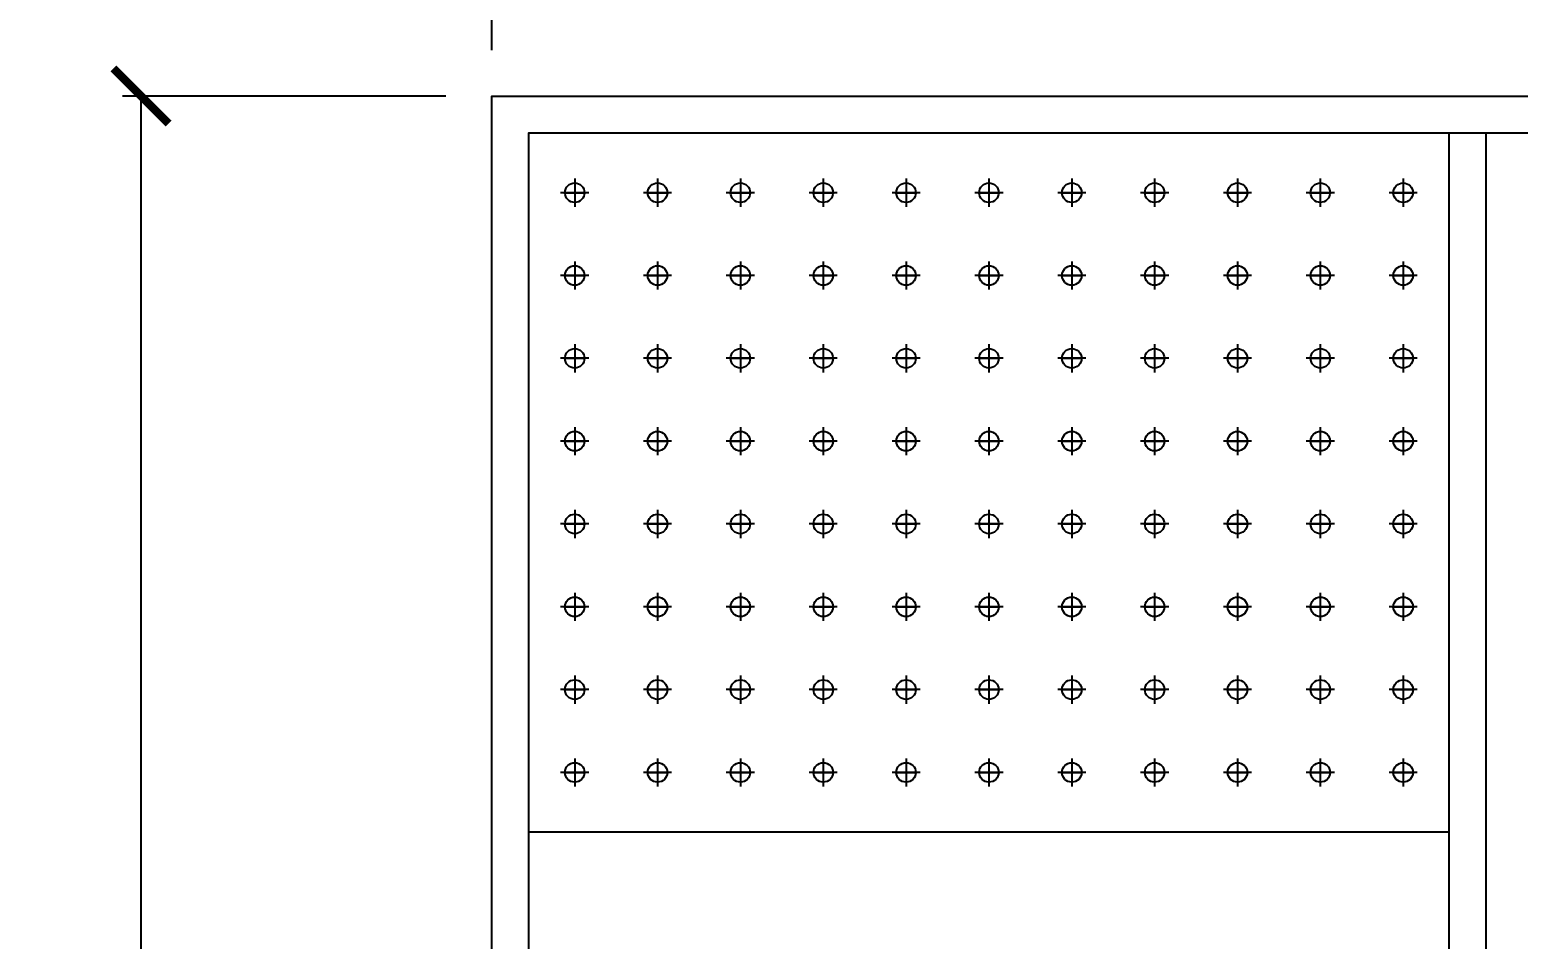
# Model space of a CAD drawing. Header units: millimetres. Extents: x 0 to 16815, y 0 to 11890.
# Drawn here: x 2133 to 3750, y 9140 to 10128 of the extents above; entities that cross this region are included whole.
import ezdxf

# ---------------------------------------------------------------- set-up
doc = ezdxf.new("R2010")
doc.units = ezdxf.units.MM
doc.linetypes.add('CENTER', pattern=[2, 1.25, -0.25, 0.25, -0.25])
doc.layers.get('DEFPOINTS').update_dxf_attribs({"color": 143})
doc.layers.add('CENTER', color=1, linetype='CENTER')
doc.layers.add('냉각탑_dim', color=1, linetype='Continuous')
doc.styles.add('HY울릉도L', font='')
doc.styles.get('HY울릉도L').set_extended_font_data('HY울릉도L')
doc.dimstyles.new('성지DIM', dxfattribs={"dimtxt": 3.5, "dimasz": 3, "dimexe": 1, "dimexo": 2.5, "dimgap": 2, "dimtad": 1, "dimdec": 0, "dimzin": 3, "dimdsep": 46, "dimtxsty": 'HY울릉도L', "dimblk": 'ARCHTICK', "dimcen": -2, "dimclrd": 256, "dimclre": 256, "dimclrt": 7, "dimadec": 0, "dimazin": 0, "dimtfac": 1, "dimtdec": 0, "dimtofl": 0, "dimtmove": 0, "dimatfit": 3, "dimfxl": 0, "dimtolj": 1, "dimtzin": 0, "dimlwe": -1, "dimarcsym": 0})

# ---------------------------------------------------------------- blocks, each defined once
blk = doc.blocks.new('_ArchTick')
at = {"color": 0, "linetype": 'ByBlock', "const_width": 0.15}
blk.add_lwpolyline([(-0.5, -0.5), (0.5, 0.5)], dxfattribs=at)
blk = doc.blocks.new('*D7')
at = {"layer": 'DEFPOINTS', "color": 0, "transparency": 16777216}
for p in [(2253.7, 10056.3), (2634.8, 10056.3), (2634.8, 8006.3)]:
    blk.add_point(p, dxfattribs=at)
at = {"layer": '냉각탑_dim', "transparency": 16777216}
for p, q in [((2584.8, 10056.3), (2233.7, 10056.3)), ((2584.8, 8006.3), (2233.7, 8006.3))]:
    blk.add_line(p, q, dxfattribs=at)
at = {"layer": '냉각탑_dim', "lineweight": -2, "transparency": 16777216}
blk.add_line((2253.7, 8006.3), (2253.7, 10056.3), dxfattribs=at)
at = {"layer": '냉각탑_dim', "lineweight": -2, "transparency": 16777216, "xscale": 60, "yscale": 60, "zscale": 60}
for p, rotation in [((2253.7, 10056.3), 90), ((2253.7, 8006.3), 270)]:
    blk.add_blockref('_ArchTick', p, dxfattribs=dict(at, rotation=rotation))
at = {"layer": '냉각탑_dim', "color": 7, "transparency": 16777216, "insert": (2178.7, 9031.3), "char_height": 70, "attachment_point": 5, "rotation": 90, "style": 'HY울릉도L'}
blk.add_mtext('\\A1;2050', dxfattribs=at)
blk = doc.blocks.new('*D8')
at = {"layer": 'DEFPOINTS', "color": 0, "transparency": 16777216}
for p in [(6734.8, 10535.9), (2634.8, 10056.3), (6734.8, 10056.3)]:
    blk.add_point(p, dxfattribs=at)
at = {"layer": '냉각탑_dim', "transparency": 16777216}
for p, q in [((2634.8, 10106.3), (2634.8, 10555.9)), ((6734.8, 10106.3), (6734.8, 10555.9))]:
    blk.add_line(p, q, dxfattribs=at)
at = {"layer": '냉각탑_dim', "lineweight": -2, "transparency": 16777216}
blk.add_line((2634.8, 10535.9), (6734.8, 10535.9), dxfattribs=at)
at = {"layer": '냉각탑_dim', "lineweight": -2, "transparency": 16777216, "xscale": 60, "yscale": 60, "zscale": 60, "rotation": 180}
blk.add_blockref('_ArchTick', (2634.8, 10535.9), dxfattribs=at)
at = {"layer": '냉각탑_dim', "lineweight": -2, "transparency": 16777216, "xscale": 60, "yscale": 60, "zscale": 60}
blk.add_blockref('_ArchTick', (6734.8, 10535.9), dxfattribs=at)
at = {"layer": '냉각탑_dim', "color": 7, "transparency": 16777216, "insert": (4684.8, 10610.9), "char_height": 70, "attachment_point": 5, "style": 'HY울릉도L'}
blk.add_mtext('\\A1;4100', dxfattribs=at)

msp = doc.modelspace()

# ---------------------------------------------------------------- linework, layer by layer
at = {"color": 3}
for p, q in [((3674.8, 8046.3), (3674.8, 10016.3)), ((3714.8, 8046.3), (3714.8, 10016.3)), ((3674.8, 9256.3), (2674.8, 9256.3))]:
    msp.add_line(p, q, dxfattribs=at)
for points in [[(2634.8, 8006.3), (2634.8, 10056.3), (6734.8, 10056.3), (6734.8, 8006.3)], [(2674.8, 8046.3), (2674.8, 10016.3), (6694.8, 10016.3), (6694.8, 8046.3)]]:
    msp.add_lwpolyline(points, close=True, dxfattribs=at)
for centre in [(2724.8, 9951.3), (2814.8, 9951.3), (2904.8, 9951.3), (2994.8, 9951.3), (3084.8, 9951.3), (3174.8, 9951.3), (3264.8, 9951.3), (3354.8, 9951.3), (3444.8, 9951.3), (3534.8, 9951.3), (3624.8, 9951.3), (2724.8, 9861.3), (2814.8, 9861.3), (2904.8, 9861.3), (2994.8, 9861.3), (3084.8, 9861.3), (3174.8, 9861.3), (3264.8, 9861.3), (3354.8, 9861.3), (3444.8, 9861.3), (3534.8, 9861.3), (3624.8, 9861.3), (2724.8, 9771.3), (2814.8, 9771.3), (2904.8, 9771.3), (2994.8, 9771.3), (3084.8, 9771.3), (3174.8, 9771.3), (3264.8, 9771.3), (3354.8, 9771.3), (3444.8, 9771.3), (3534.8, 9771.3), (3624.8, 9771.3), (2724.8, 9681.3), (2814.8, 9681.3), (2904.8, 9681.3), (2994.8, 9681.3), (3084.8, 9681.3), (3174.8, 9681.3), (3264.8, 9681.3), (3354.8, 9681.3), (3444.8, 9681.3), (3534.8, 9681.3), (3624.8, 9681.3), (2724.8, 9591.3), (2814.8, 9591.3), (2904.8, 9591.3), (2994.8, 9591.3), (3084.8, 9591.3), (3174.8, 9591.3), (3264.8, 9591.3), (3354.8, 9591.3), (3444.8, 9591.3), (3534.8, 9591.3), (3624.8, 9591.3), (2724.8, 9501.3), (2814.8, 9501.3), (2904.8, 9501.3), (2994.8, 9501.3), (3084.8, 9501.3), (3174.8, 9501.3), (3264.8, 9501.3), (3354.8, 9501.3), (3444.8, 9501.3), (3534.8, 9501.3), (3624.8, 9501.3), (2724.8, 9411.3), (2814.8, 9411.3), (2904.8, 9411.3), (2994.8, 9411.3), (3084.8, 9411.3), (3174.8, 9411.3), (3264.8, 9411.3), (3354.8, 9411.3), (3444.8, 9411.3), (3534.8, 9411.3), (3624.8, 9411.3), (2724.8, 9321.3), (2814.8, 9321.3), (2904.8, 9321.3), (2994.8, 9321.3), (3084.8, 9321.3), (3174.8, 9321.3), (3264.8, 9321.3), (3354.8, 9321.3), (3444.8, 9321.3), (3534.8, 9321.3), (3624.8, 9321.3)]:
    msp.add_circle(centre, 10.6)
at = {"layer": 'CENTER', "linetype": 'CENTER', "ltscale": 50}
for p, q in [((2724.8, 9966.6), (2724.8, 9936)), ((2724.8, 9963), (2724.8, 9939.5)), ((2814.8, 9966.6), (2814.8, 9936)), ((2814.8, 9963), (2814.8, 9939.5)), ((2904.8, 9966.6), (2904.8, 9936)), ((2904.8, 9963), (2904.8, 9939.5)), ((2994.8, 9966.6), (2994.8, 9936)), ((2994.8, 9963), (2994.8, 9939.5)), ((3084.8, 9966.6), (3084.8, 9936)), ((3084.8, 9963), (3084.8, 9939.5)), ((3174.8, 9966.6), (3174.8, 9936)), ((3174.8, 9963), (3174.8, 9939.5)), ((3264.8, 9966.6), (3264.8, 9936)), ((3264.8, 9963), (3264.8, 9939.5)), ((3354.8, 9966.6), (3354.8, 9936)), ((3354.8, 9963), (3354.8, 9939.5)), ((3444.8, 9966.6), (3444.8, 9936)), ((3444.8, 9963), (3444.8, 9939.5)), ((3534.8, 9966.6), (3534.8, 9936)), ((3534.8, 9963), (3534.8, 9939.5)), ((3624.8, 9966.6), (3624.8, 9936)), ((3624.8, 9963), (3624.8, 9939.5)), ((2740.1, 9951.3), (2709.5, 9951.3)), ((2713, 9951.3), (2736.6, 9951.3)), ((2736.6, 9951.3), (2713, 9951.3)), ((2713, 9951.3), (2736.6, 9951.3)), ((2830.1, 9951.3), (2799.5, 9951.3)), ((2803, 9951.3), (2826.6, 9951.3)), ((2826.6, 9951.3), (2803, 9951.3)), ((2803, 9951.3), (2826.6, 9951.3)), ((2920.1, 9951.3), (2889.5, 9951.3)), ((2893, 9951.3), (2916.6, 9951.3)), ((2916.6, 9951.3), (2893, 9951.3)), ((2893, 9951.3), (2916.6, 9951.3)), ((3010.1, 9951.3), (2979.5, 9951.3)), ((2983, 9951.3), (3006.6, 9951.3)), ((3006.6, 9951.3), (2983, 9951.3)), ((2983, 9951.3), (3006.6, 9951.3)), ((3100.1, 9951.3), (3069.5, 9951.3)), ((3073, 9951.3), (3096.6, 9951.3)), ((3096.6, 9951.3), (3073, 9951.3)), ((3073, 9951.3), (3096.6, 9951.3)), ((3190.1, 9951.3), (3159.5, 9951.3)), ((3163, 9951.3), (3186.6, 9951.3)), ((3186.6, 9951.3), (3163, 9951.3)), ((3163, 9951.3), (3186.6, 9951.3)), ((3280.1, 9951.3), (3249.5, 9951.3)), ((3253, 9951.3), (3276.6, 9951.3)), ((3276.6, 9951.3), (3253, 9951.3)), ((3253, 9951.3), (3276.6, 9951.3)), ((3370.1, 9951.3), (3339.5, 9951.3)), ((3343, 9951.3), (3366.6, 9951.3)), ((3366.6, 9951.3), (3343, 9951.3)), ((3343, 9951.3), (3366.6, 9951.3)), ((3460.1, 9951.3), (3429.5, 9951.3)), ((3433, 9951.3), (3456.6, 9951.3)), ((3456.6, 9951.3), (3433, 9951.3)), ((3433, 9951.3), (3456.6, 9951.3)), ((3550.1, 9951.3), (3519.5, 9951.3)), ((3523, 9951.3), (3546.6, 9951.3)), ((3546.6, 9951.3), (3523, 9951.3)), ((3523, 9951.3), (3546.6, 9951.3)), ((3640.1, 9951.3), (3609.5, 9951.3)), ((3613, 9951.3), (3636.6, 9951.3)), ((3636.6, 9951.3), (3613, 9951.3)), ((3613, 9951.3), (3636.6, 9951.3)), ((2724.8, 9876.6), (2724.8, 9846)), ((2724.8, 9873), (2724.8, 9849.5)), ((2814.8, 9876.6), (2814.8, 9846)), ((2814.8, 9873), (2814.8, 9849.5)), ((2904.8, 9876.6), (2904.8, 9846)), ((2904.8, 9873), (2904.8, 9849.5)), ((2994.8, 9876.6), (2994.8, 9846)), ((2994.8, 9873), (2994.8, 9849.5)), ((3084.8, 9876.6), (3084.8, 9846)), ((3084.8, 9873), (3084.8, 9849.5)), ((3174.8, 9876.6), (3174.8, 9846)), ((3174.8, 9873), (3174.8, 9849.5)), ((3264.8, 9876.6), (3264.8, 9846)), ((3264.8, 9873), (3264.8, 9849.5)), ((3354.8, 9876.6), (3354.8, 9846)), ((3354.8, 9873), (3354.8, 9849.5)), ((3444.8, 9876.6), (3444.8, 9846)), ((3444.8, 9873), (3444.8, 9849.5)), ((3534.8, 9876.6), (3534.8, 9846)), ((3534.8, 9873), (3534.8, 9849.5)), ((3624.8, 9876.6), (3624.8, 9846)), ((3624.8, 9873), (3624.8, 9849.5)), ((2740.1, 9861.3), (2709.5, 9861.3)), ((2713, 9861.3), (2736.6, 9861.3)), ((2736.6, 9861.3), (2713, 9861.3)), ((2713, 9861.3), (2736.6, 9861.3)), ((2830.1, 9861.3), (2799.5, 9861.3)), ((2803, 9861.3), (2826.6, 9861.3)), ((2826.6, 9861.3), (2803, 9861.3)), ((2803, 9861.3), (2826.6, 9861.3)), ((2920.1, 9861.3), (2889.5, 9861.3)), ((2893, 9861.3), (2916.6, 9861.3)), ((2916.6, 9861.3), (2893, 9861.3)), ((2893, 9861.3), (2916.6, 9861.3)), ((3010.1, 9861.3), (2979.5, 9861.3)), ((2983, 9861.3), (3006.6, 9861.3)), ((3006.6, 9861.3), (2983, 9861.3)), ((2983, 9861.3), (3006.6, 9861.3)), ((3100.1, 9861.3), (3069.5, 9861.3)), ((3073, 9861.3), (3096.6, 9861.3)), ((3096.6, 9861.3), (3073, 9861.3)), ((3073, 9861.3), (3096.6, 9861.3)), ((3190.1, 9861.3), (3159.5, 9861.3)), ((3163, 9861.3), (3186.6, 9861.3)), ((3186.6, 9861.3), (3163, 9861.3)), ((3163, 9861.3), (3186.6, 9861.3)), ((3280.1, 9861.3), (3249.5, 9861.3)), ((3253, 9861.3), (3276.6, 9861.3)), ((3276.6, 9861.3), (3253, 9861.3)), ((3253, 9861.3), (3276.6, 9861.3)), ((3370.1, 9861.3), (3339.5, 9861.3)), ((3343, 9861.3), (3366.6, 9861.3)), ((3366.6, 9861.3), (3343, 9861.3)), ((3343, 9861.3), (3366.6, 9861.3)), ((3460.1, 9861.3), (3429.5, 9861.3)), ((3433, 9861.3), (3456.6, 9861.3)), ((3456.6, 9861.3), (3433, 9861.3)), ((3433, 9861.3), (3456.6, 9861.3)), ((3550.1, 9861.3), (3519.5, 9861.3)), ((3523, 9861.3), (3546.6, 9861.3)), ((3546.6, 9861.3), (3523, 9861.3)), ((3523, 9861.3), (3546.6, 9861.3)), ((3640.1, 9861.3), (3609.5, 9861.3)), ((3613, 9861.3), (3636.6, 9861.3)), ((3636.6, 9861.3), (3613, 9861.3)), ((3613, 9861.3), (3636.6, 9861.3)), ((2724.8, 9786.6), (2724.8, 9756)), ((2724.8, 9783), (2724.8, 9759.5)), ((2814.8, 9786.6), (2814.8, 9756)), ((2814.8, 9783), (2814.8, 9759.5)), ((2904.8, 9786.6), (2904.8, 9756)), ((2904.8, 9783), (2904.8, 9759.5)), ((2994.8, 9786.6), (2994.8, 9756)), ((2994.8, 9783), (2994.8, 9759.5)), ((3084.8, 9786.6), (3084.8, 9756)), ((3084.8, 9783), (3084.8, 9759.5)), ((3174.8, 9786.6), (3174.8, 9756)), ((3174.8, 9783), (3174.8, 9759.5)), ((3264.8, 9786.6), (3264.8, 9756)), ((3264.8, 9783), (3264.8, 9759.5)), ((3354.8, 9786.6), (3354.8, 9756)), ((3354.8, 9783), (3354.8, 9759.5)), ((3444.8, 9786.6), (3444.8, 9756)), ((3444.8, 9783), (3444.8, 9759.5)), ((3534.8, 9786.6), (3534.8, 9756)), ((3534.8, 9783), (3534.8, 9759.5)), ((3624.8, 9786.6), (3624.8, 9756)), ((3624.8, 9783), (3624.8, 9759.5)), ((2740.1, 9771.3), (2709.5, 9771.3)), ((2713, 9771.3), (2736.6, 9771.3)), ((2736.6, 9771.3), (2713, 9771.3)), ((2713, 9771.3), (2736.6, 9771.3)), ((2830.1, 9771.3), (2799.5, 9771.3)), ((2803, 9771.3), (2826.6, 9771.3)), ((2826.6, 9771.3), (2803, 9771.3)), ((2803, 9771.3), (2826.6, 9771.3)), ((2920.1, 9771.3), (2889.5, 9771.3)), ((2893, 9771.3), (2916.6, 9771.3)), ((2916.6, 9771.3), (2893, 9771.3)), ((2893, 9771.3), (2916.6, 9771.3)), ((3010.1, 9771.3), (2979.5, 9771.3)), ((2983, 9771.3), (3006.6, 9771.3)), ((3006.6, 9771.3), (2983, 9771.3)), ((2983, 9771.3), (3006.6, 9771.3)), ((3100.1, 9771.3), (3069.5, 9771.3)), ((3073, 9771.3), (3096.6, 9771.3)), ((3096.6, 9771.3), (3073, 9771.3)), ((3073, 9771.3), (3096.6, 9771.3)), ((3190.1, 9771.3), (3159.5, 9771.3)), ((3163, 9771.3), (3186.6, 9771.3)), ((3186.6, 9771.3), (3163, 9771.3)), ((3163, 9771.3), (3186.6, 9771.3)), ((3280.1, 9771.3), (3249.5, 9771.3)), ((3253, 9771.3), (3276.6, 9771.3)), ((3276.6, 9771.3), (3253, 9771.3)), ((3253, 9771.3), (3276.6, 9771.3)), ((3370.1, 9771.3), (3339.5, 9771.3)), ((3343, 9771.3), (3366.6, 9771.3)), ((3366.6, 9771.3), (3343, 9771.3)), ((3343, 9771.3), (3366.6, 9771.3)), ((3460.1, 9771.3), (3429.5, 9771.3)), ((3433, 9771.3), (3456.6, 9771.3)), ((3456.6, 9771.3), (3433, 9771.3)), ((3433, 9771.3), (3456.6, 9771.3)), ((3550.1, 9771.3), (3519.5, 9771.3)), ((3523, 9771.3), (3546.6, 9771.3)), ((3546.6, 9771.3), (3523, 9771.3)), ((3523, 9771.3), (3546.6, 9771.3)), ((3640.1, 9771.3), (3609.5, 9771.3)), ((3613, 9771.3), (3636.6, 9771.3)), ((3636.6, 9771.3), (3613, 9771.3)), ((3613, 9771.3), (3636.6, 9771.3)), ((2724.8, 9696.6), (2724.8, 9666)), ((2724.8, 9693), (2724.8, 9669.5)), ((2814.8, 9696.6), (2814.8, 9666)), ((2814.8, 9693), (2814.8, 9669.5)), ((2904.8, 9696.6), (2904.8, 9666)), ((2904.8, 9693), (2904.8, 9669.5)), ((2994.8, 9696.6), (2994.8, 9666)), ((2994.8, 9693), (2994.8, 9669.5)), ((3084.8, 9696.6), (3084.8, 9666)), ((3084.8, 9693), (3084.8, 9669.5)), ((3174.8, 9696.6), (3174.8, 9666)), ((3174.8, 9693), (3174.8, 9669.5)), ((3264.8, 9696.6), (3264.8, 9666)), ((3264.8, 9693), (3264.8, 9669.5)), ((3354.8, 9696.6), (3354.8, 9666)), ((3354.8, 9693), (3354.8, 9669.5)), ((3444.8, 9696.6), (3444.8, 9666)), ((3444.8, 9693), (3444.8, 9669.5)), ((3534.8, 9696.6), (3534.8, 9666)), ((3534.8, 9693), (3534.8, 9669.5)), ((3624.8, 9696.6), (3624.8, 9666)), ((3624.8, 9693), (3624.8, 9669.5)), ((2740.1, 9681.3), (2709.5, 9681.3)), ((2713, 9681.3), (2736.6, 9681.3)), ((2736.6, 9681.3), (2713, 9681.3)), ((2713, 9681.3), (2736.6, 9681.3)), ((2830.1, 9681.3), (2799.5, 9681.3)), ((2803, 9681.3), (2826.6, 9681.3)), ((2826.6, 9681.3), (2803, 9681.3)), ((2803, 9681.3), (2826.6, 9681.3)), ((2920.1, 9681.3), (2889.5, 9681.3)), ((2893, 9681.3), (2916.6, 9681.3)), ((2916.6, 9681.3), (2893, 9681.3)), ((2893, 9681.3), (2916.6, 9681.3)), ((3010.1, 9681.3), (2979.5, 9681.3)), ((2983, 9681.3), (3006.6, 9681.3)), ((3006.6, 9681.3), (2983, 9681.3)), ((2983, 9681.3), (3006.6, 9681.3)), ((3100.1, 9681.3), (3069.5, 9681.3)), ((3073, 9681.3), (3096.6, 9681.3)), ((3096.6, 9681.3), (3073, 9681.3)), ((3073, 9681.3), (3096.6, 9681.3)), ((3190.1, 9681.3), (3159.5, 9681.3)), ((3163, 9681.3), (3186.6, 9681.3)), ((3186.6, 9681.3), (3163, 9681.3)), ((3163, 9681.3), (3186.6, 9681.3)), ((3280.1, 9681.3), (3249.5, 9681.3)), ((3253, 9681.3), (3276.6, 9681.3)), ((3276.6, 9681.3), (3253, 9681.3)), ((3253, 9681.3), (3276.6, 9681.3)), ((3370.1, 9681.3), (3339.5, 9681.3)), ((3343, 9681.3), (3366.6, 9681.3)), ((3366.6, 9681.3), (3343, 9681.3)), ((3343, 9681.3), (3366.6, 9681.3)), ((3460.1, 9681.3), (3429.5, 9681.3)), ((3433, 9681.3), (3456.6, 9681.3)), ((3456.6, 9681.3), (3433, 9681.3)), ((3433, 9681.3), (3456.6, 9681.3)), ((3550.1, 9681.3), (3519.5, 9681.3)), ((3523, 9681.3), (3546.6, 9681.3)), ((3546.6, 9681.3), (3523, 9681.3)), ((3523, 9681.3), (3546.6, 9681.3)), ((3640.1, 9681.3), (3609.5, 9681.3)), ((3613, 9681.3), (3636.6, 9681.3)), ((3636.6, 9681.3), (3613, 9681.3)), ((3613, 9681.3), (3636.6, 9681.3)), ((2724.8, 9606.6), (2724.8, 9576)), ((2814.8, 9606.6), (2814.8, 9576)), ((2904.8, 9606.6), (2904.8, 9576)), ((2994.8, 9606.6), (2994.8, 9576)), ((3084.8, 9606.6), (3084.8, 9576)), ((3174.8, 9606.6), (3174.8, 9576)), ((3264.8, 9606.6), (3264.8, 9576)), ((3354.8, 9606.6), (3354.8, 9576)), ((3444.8, 9606.6), (3444.8, 9576)), ((3534.8, 9606.6), (3534.8, 9576)), ((3624.8, 9606.6), (3624.8, 9576)), ((2740.1, 9591.3), (2709.5, 9591.3)), ((2713, 9591.3), (2736.6, 9591.3)), ((2736.6, 9591.3), (2713, 9591.3)), ((2713, 9591.3), (2736.6, 9591.3)), ((2724.8, 9603), (2724.8, 9579.5)), ((2830.1, 9591.3), (2799.5, 9591.3)), ((2803, 9591.3), (2826.6, 9591.3)), ((2826.6, 9591.3), (2803, 9591.3)), ((2803, 9591.3), (2826.6, 9591.3)), ((2814.8, 9603), (2814.8, 9579.5)), ((2920.1, 9591.3), (2889.5, 9591.3)), ((2893, 9591.3), (2916.6, 9591.3)), ((2916.6, 9591.3), (2893, 9591.3)), ((2893, 9591.3), (2916.6, 9591.3)), ((2904.8, 9603), (2904.8, 9579.5)), ((3010.1, 9591.3), (2979.5, 9591.3)), ((2983, 9591.3), (3006.6, 9591.3)), ((3006.6, 9591.3), (2983, 9591.3)), ((2983, 9591.3), (3006.6, 9591.3)), ((2994.8, 9603), (2994.8, 9579.5)), ((3100.1, 9591.3), (3069.5, 9591.3)), ((3073, 9591.3), (3096.6, 9591.3)), ((3096.6, 9591.3), (3073, 9591.3)), ((3073, 9591.3), (3096.6, 9591.3)), ((3084.8, 9603), (3084.8, 9579.5)), ((3190.1, 9591.3), (3159.5, 9591.3)), ((3163, 9591.3), (3186.6, 9591.3)), ((3186.6, 9591.3), (3163, 9591.3)), ((3163, 9591.3), (3186.6, 9591.3)), ((3174.8, 9603), (3174.8, 9579.5)), ((3280.1, 9591.3), (3249.5, 9591.3)), ((3253, 9591.3), (3276.6, 9591.3)), ((3276.6, 9591.3), (3253, 9591.3)), ((3253, 9591.3), (3276.6, 9591.3)), ((3264.8, 9603), (3264.8, 9579.5)), ((3370.1, 9591.3), (3339.5, 9591.3)), ((3343, 9591.3), (3366.6, 9591.3)), ((3366.6, 9591.3), (3343, 9591.3)), ((3343, 9591.3), (3366.6, 9591.3)), ((3354.8, 9603), (3354.8, 9579.5)), ((3460.1, 9591.3), (3429.5, 9591.3)), ((3433, 9591.3), (3456.6, 9591.3)), ((3456.6, 9591.3), (3433, 9591.3)), ((3433, 9591.3), (3456.6, 9591.3)), ((3444.8, 9603), (3444.8, 9579.5)), ((3550.1, 9591.3), (3519.5, 9591.3)), ((3523, 9591.3), (3546.6, 9591.3)), ((3546.6, 9591.3), (3523, 9591.3)), ((3523, 9591.3), (3546.6, 9591.3)), ((3534.8, 9603), (3534.8, 9579.5)), ((3640.1, 9591.3), (3609.5, 9591.3)), ((3613, 9591.3), (3636.6, 9591.3)), ((3636.6, 9591.3), (3613, 9591.3)), ((3613, 9591.3), (3636.6, 9591.3)), ((3624.8, 9603), (3624.8, 9579.5)), ((2724.8, 9516.6), (2724.8, 9486)), ((2724.8, 9513), (2724.8, 9489.5)), ((2814.8, 9516.6), (2814.8, 9486)), ((2814.8, 9513), (2814.8, 9489.5)), ((2904.8, 9516.6), (2904.8, 9486)), ((2904.8, 9513), (2904.8, 9489.5)), ((2994.8, 9516.6), (2994.8, 9486)), ((2994.8, 9513), (2994.8, 9489.5)), ((3084.8, 9516.6), (3084.8, 9486)), ((3084.8, 9513), (3084.8, 9489.5)), ((3174.8, 9516.6), (3174.8, 9486)), ((3174.8, 9513), (3174.8, 9489.5)), ((3264.8, 9516.6), (3264.8, 9486)), ((3264.8, 9513), (3264.8, 9489.5)), ((3354.8, 9516.6), (3354.8, 9486)), ((3354.8, 9513), (3354.8, 9489.5)), ((3444.8, 9516.6), (3444.8, 9486)), ((3444.8, 9513), (3444.8, 9489.5)), ((3534.8, 9516.6), (3534.8, 9486)), ((3534.8, 9513), (3534.8, 9489.5)), ((3624.8, 9516.6), (3624.8, 9486)), ((3624.8, 9513), (3624.8, 9489.5)), ((2740.1, 9501.3), (2709.5, 9501.3)), ((2713, 9501.3), (2736.6, 9501.3)), ((2736.6, 9501.3), (2713, 9501.3)), ((2713, 9501.3), (2736.6, 9501.3)), ((2830.1, 9501.3), (2799.5, 9501.3)), ((2803, 9501.3), (2826.6, 9501.3)), ((2826.6, 9501.3), (2803, 9501.3)), ((2803, 9501.3), (2826.6, 9501.3)), ((2920.1, 9501.3), (2889.5, 9501.3)), ((2893, 9501.3), (2916.6, 9501.3)), ((2916.6, 9501.3), (2893, 9501.3)), ((2893, 9501.3), (2916.6, 9501.3)), ((3010.1, 9501.3), (2979.5, 9501.3)), ((2983, 9501.3), (3006.6, 9501.3)), ((3006.6, 9501.3), (2983, 9501.3)), ((2983, 9501.3), (3006.6, 9501.3)), ((3100.1, 9501.3), (3069.5, 9501.3)), ((3073, 9501.3), (3096.6, 9501.3)), ((3096.6, 9501.3), (3073, 9501.3)), ((3073, 9501.3), (3096.6, 9501.3)), ((3190.1, 9501.3), (3159.5, 9501.3)), ((3163, 9501.3), (3186.6, 9501.3)), ((3186.6, 9501.3), (3163, 9501.3)), ((3163, 9501.3), (3186.6, 9501.3)), ((3280.1, 9501.3), (3249.5, 9501.3)), ((3253, 9501.3), (3276.6, 9501.3)), ((3276.6, 9501.3), (3253, 9501.3)), ((3253, 9501.3), (3276.6, 9501.3)), ((3370.1, 9501.3), (3339.5, 9501.3)), ((3343, 9501.3), (3366.6, 9501.3)), ((3366.6, 9501.3), (3343, 9501.3)), ((3343, 9501.3), (3366.6, 9501.3)), ((3460.1, 9501.3), (3429.5, 9501.3)), ((3433, 9501.3), (3456.6, 9501.3)), ((3456.6, 9501.3), (3433, 9501.3)), ((3433, 9501.3), (3456.6, 9501.3)), ((3550.1, 9501.3), (3519.5, 9501.3)), ((3523, 9501.3), (3546.6, 9501.3)), ((3546.6, 9501.3), (3523, 9501.3)), ((3523, 9501.3), (3546.6, 9501.3)), ((3640.1, 9501.3), (3609.5, 9501.3)), ((3613, 9501.3), (3636.6, 9501.3)), ((3636.6, 9501.3), (3613, 9501.3)), ((3613, 9501.3), (3636.6, 9501.3)), ((2740.1, 9411.3), (2709.5, 9411.3)), ((2713, 9411.3), (2736.6, 9411.3)), ((2736.6, 9411.3), (2713, 9411.3)), ((2713, 9411.3), (2736.6, 9411.3)), ((2724.8, 9426.6), (2724.8, 9396)), ((2724.8, 9423), (2724.8, 9399.5)), ((2830.1, 9411.3), (2799.5, 9411.3)), ((2803, 9411.3), (2826.6, 9411.3)), ((2826.6, 9411.3), (2803, 9411.3)), ((2803, 9411.3), (2826.6, 9411.3)), ((2814.8, 9426.6), (2814.8, 9396)), ((2814.8, 9423), (2814.8, 9399.5)), ((2920.1, 9411.3), (2889.5, 9411.3)), ((2893, 9411.3), (2916.6, 9411.3)), ((2916.6, 9411.3), (2893, 9411.3)), ((2893, 9411.3), (2916.6, 9411.3)), ((2904.8, 9426.6), (2904.8, 9396)), ((2904.8, 9423), (2904.8, 9399.5)), ((3010.1, 9411.3), (2979.5, 9411.3)), ((2983, 9411.3), (3006.6, 9411.3)), ((3006.6, 9411.3), (2983, 9411.3)), ((2983, 9411.3), (3006.6, 9411.3)), ((2994.8, 9426.6), (2994.8, 9396)), ((2994.8, 9423), (2994.8, 9399.5)), ((3100.1, 9411.3), (3069.5, 9411.3)), ((3073, 9411.3), (3096.6, 9411.3)), ((3096.6, 9411.3), (3073, 9411.3)), ((3073, 9411.3), (3096.6, 9411.3)), ((3084.8, 9426.6), (3084.8, 9396)), ((3084.8, 9423), (3084.8, 9399.5)), ((3190.1, 9411.3), (3159.5, 9411.3)), ((3163, 9411.3), (3186.6, 9411.3)), ((3186.6, 9411.3), (3163, 9411.3)), ((3163, 9411.3), (3186.6, 9411.3)), ((3174.8, 9426.6), (3174.8, 9396)), ((3174.8, 9423), (3174.8, 9399.5)), ((3280.1, 9411.3), (3249.5, 9411.3)), ((3253, 9411.3), (3276.6, 9411.3)), ((3276.6, 9411.3), (3253, 9411.3)), ((3253, 9411.3), (3276.6, 9411.3)), ((3264.8, 9426.6), (3264.8, 9396)), ((3264.8, 9423), (3264.8, 9399.5)), ((3370.1, 9411.3), (3339.5, 9411.3)), ((3343, 9411.3), (3366.6, 9411.3)), ((3366.6, 9411.3), (3343, 9411.3)), ((3343, 9411.3), (3366.6, 9411.3)), ((3354.8, 9426.6), (3354.8, 9396)), ((3354.8, 9423), (3354.8, 9399.5)), ((3460.1, 9411.3), (3429.5, 9411.3)), ((3433, 9411.3), (3456.6, 9411.3)), ((3456.6, 9411.3), (3433, 9411.3)), ((3433, 9411.3), (3456.6, 9411.3)), ((3444.8, 9426.6), (3444.8, 9396)), ((3444.8, 9423), (3444.8, 9399.5)), ((3550.1, 9411.3), (3519.5, 9411.3)), ((3523, 9411.3), (3546.6, 9411.3)), ((3546.6, 9411.3), (3523, 9411.3)), ((3523, 9411.3), (3546.6, 9411.3)), ((3534.8, 9426.6), (3534.8, 9396)), ((3534.8, 9423), (3534.8, 9399.5)), ((3640.1, 9411.3), (3609.5, 9411.3)), ((3613, 9411.3), (3636.6, 9411.3)), ((3636.6, 9411.3), (3613, 9411.3)), ((3613, 9411.3), (3636.6, 9411.3)), ((3624.8, 9426.6), (3624.8, 9396)), ((3624.8, 9423), (3624.8, 9399.5)), ((2724.8, 9336.6), (2724.8, 9306)), ((2724.8, 9333), (2724.8, 9309.5)), ((2814.8, 9336.6), (2814.8, 9306)), ((2814.8, 9333), (2814.8, 9309.5)), ((2904.8, 9336.6), (2904.8, 9306)), ((2904.8, 9333), (2904.8, 9309.5)), ((2994.8, 9336.6), (2994.8, 9306)), ((2994.8, 9333), (2994.8, 9309.5)), ((3084.8, 9336.6), (3084.8, 9306)), ((3084.8, 9333), (3084.8, 9309.5)), ((3174.8, 9336.6), (3174.8, 9306)), ((3174.8, 9333), (3174.8, 9309.5)), ((3264.8, 9336.6), (3264.8, 9306)), ((3264.8, 9333), (3264.8, 9309.5)), ((3354.8, 9336.6), (3354.8, 9306)), ((3354.8, 9333), (3354.8, 9309.5)), ((3444.8, 9336.6), (3444.8, 9306)), ((3444.8, 9333), (3444.8, 9309.5)), ((3534.8, 9336.6), (3534.8, 9306)), ((3534.8, 9333), (3534.8, 9309.5)), ((3624.8, 9336.6), (3624.8, 9306)), ((3624.8, 9333), (3624.8, 9309.5)), ((2740.1, 9321.3), (2709.5, 9321.3)), ((2713, 9321.3), (2736.6, 9321.3)), ((2736.6, 9321.3), (2713, 9321.3)), ((2713, 9321.3), (2736.6, 9321.3)), ((2830.1, 9321.3), (2799.5, 9321.3)), ((2803, 9321.3), (2826.6, 9321.3)), ((2826.6, 9321.3), (2803, 9321.3)), ((2803, 9321.3), (2826.6, 9321.3)), ((2920.1, 9321.3), (2889.5, 9321.3)), ((2893, 9321.3), (2916.6, 9321.3)), ((2916.6, 9321.3), (2893, 9321.3)), ((2893, 9321.3), (2916.6, 9321.3)), ((3010.1, 9321.3), (2979.5, 9321.3)), ((2983, 9321.3), (3006.6, 9321.3)), ((3006.6, 9321.3), (2983, 9321.3)), ((2983, 9321.3), (3006.6, 9321.3)), ((3100.1, 9321.3), (3069.5, 9321.3)), ((3073, 9321.3), (3096.6, 9321.3)), ((3096.6, 9321.3), (3073, 9321.3)), ((3073, 9321.3), (3096.6, 9321.3)), ((3190.1, 9321.3), (3159.5, 9321.3)), ((3163, 9321.3), (3186.6, 9321.3)), ((3186.6, 9321.3), (3163, 9321.3)), ((3163, 9321.3), (3186.6, 9321.3)), ((3280.1, 9321.3), (3249.5, 9321.3)), ((3253, 9321.3), (3276.6, 9321.3)), ((3276.6, 9321.3), (3253, 9321.3)), ((3253, 9321.3), (3276.6, 9321.3)), ((3370.1, 9321.3), (3339.5, 9321.3)), ((3343, 9321.3), (3366.6, 9321.3)), ((3366.6, 9321.3), (3343, 9321.3)), ((3343, 9321.3), (3366.6, 9321.3)), ((3460.1, 9321.3), (3429.5, 9321.3)), ((3433, 9321.3), (3456.6, 9321.3)), ((3456.6, 9321.3), (3433, 9321.3)), ((3433, 9321.3), (3456.6, 9321.3)), ((3550.1, 9321.3), (3519.5, 9321.3)), ((3523, 9321.3), (3546.6, 9321.3)), ((3546.6, 9321.3), (3523, 9321.3)), ((3523, 9321.3), (3546.6, 9321.3)), ((3640.1, 9321.3), (3609.5, 9321.3)), ((3613, 9321.3), (3636.6, 9321.3)), ((3636.6, 9321.3), (3613, 9321.3)), ((3613, 9321.3), (3636.6, 9321.3))]:
    msp.add_line(p, q, dxfattribs=at)

# ---------------------------------------------------------------- dimensions: what is measured, and where the dimension line sits
at = {"layer": '냉각탑_dim'}
dim = msp.add_linear_dim(base=(6734.8, 10535.9), p1=(2634.8, 10056.3), p2=(6734.8, 10056.3), dimstyle='성지DIM', override={"dimscale": 20, "dimtmove": 2}, dxfattribs=at)
dim.commit()
dim.dimension.update_dxf_attribs({"geometry": '*D8', "text_midpoint": (4684.8, 10610.9)})
dim = msp.add_linear_dim(base=(2253.7, 10056.3), p1=(2634.8, 8006.3), p2=(2634.8, 10056.3), angle=90, dimstyle='성지DIM', override={"dimscale": 20, "dimtmove": 2}, dxfattribs=at)
dim.commit()
dim.dimension.update_dxf_attribs({"geometry": '*D7', "text_midpoint": (2178.7, 9031.3)})

doc.saveas('drawing.dxf')
